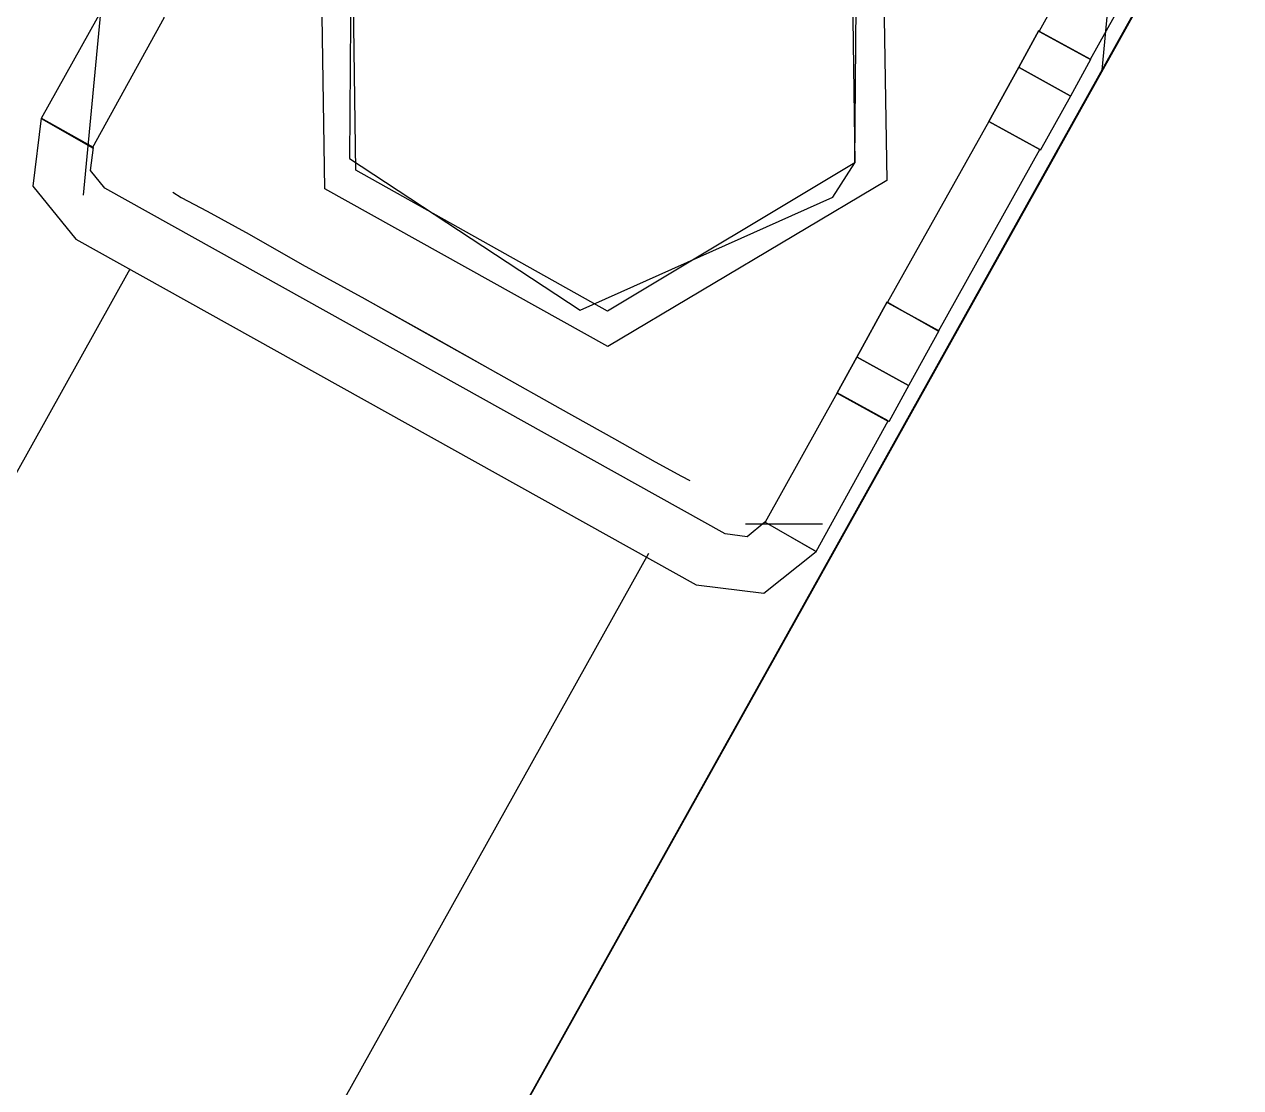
# Model space of a CAD drawing. Header units: metres. Extents: x 2.3 to 42.8, y 0.9 to 31.9.
# Drawn here: x 23.26467 to 23.28084, y 14.7687 to 14.78285 of the extents above; entities that cross this region are included whole.
import ezdxf

# ---------------------------------------------------------------- set-up
doc = ezdxf.new("R2010")
doc.units = ezdxf.units.M
doc.layers.add('PARETI_STRUTTURE', color=7, linetype='Continuous')

msp = doc.modelspace()

# ---------------------------------------------------------------- linework, layer by layer
at = {"layer": 'PARETI_STRUTTURE'}
for points in [[(23.276135, 14.78077), (23.272427, 14.778562), (23.268663, 14.780659), (23.268594, 14.784979), (23.272302, 14.787187), (23.276066, 14.78509)], [(23.269018, 14.784741), (23.26899, 14.781061), (23.272059, 14.779047), (23.27542, 14.780547), (23.275712, 14.781005), (23.27574, 14.784686), (23.27267, 14.786699), (23.269309, 14.785199)], [(23.275713, 14.781005), (23.272422, 14.779033), (23.269074, 14.780908), (23.269019, 14.784741), (23.27231, 14.786713), (23.275658, 14.784838)], [(23.280224, 14.784424), (23.188085, 14.619299)], [(23.280224, 14.784424), (23.188085, 14.619299)], [(23.266516, 14.784526), (23.266113, 14.78379), (23.265849, 14.783317), (23.264891, 14.781595), (23.265571, 14.781206), (23.26653, 14.782942), (23.265849, 14.783317), (23.266113, 14.78379)], [(23.279121, 14.78448), (23.278163, 14.782758), (23.278844, 14.782383), (23.279802, 14.784105)], [(23.278157, 14.782765), (23.277894, 14.782278), (23.277491, 14.781556), (23.277894, 14.782278)], [(23.278157, 14.782765), (23.277894, 14.782278), (23.277491, 14.781556), (23.277894, 14.782278)], [(23.278163, 14.782754), (23.278844, 14.782379)], [(23.278163, 14.782754), (23.278844, 14.782379)], [(23.277895, 14.782273), (23.278575, 14.781898)], [(23.277895, 14.782273), (23.278575, 14.781898)], [(23.278759, 14.781801), (23.188078, 14.619287)], [(23.278759, 14.781801), (23.188078, 14.619287)], [(23.264891, 14.781599), (23.26478, 14.780697), (23.265349, 14.779988), (23.273599, 14.775391), (23.274502, 14.77528), (23.275196, 14.775836), (23.274516, 14.776224), (23.27428, 14.77603), (23.273988, 14.776072), (23.265738, 14.780669), (23.265544, 14.780905), (23.265585, 14.781211)], [(23.277491, 14.781556), (23.276144, 14.779153), (23.276824, 14.778765), (23.278171, 14.781181)], [(23.27841, 14.78117), (23.188424, 14.619906)], [(23.27841, 14.78117), (23.188424, 14.619906)], [(23.276142, 14.779155), (23.275739, 14.778419), (23.275475, 14.777947), (23.274517, 14.776224), (23.275198, 14.775836), (23.276156, 14.777572), (23.275475, 14.777947), (23.275739, 14.778419)], [(23.276142, 14.779155), (23.275739, 14.778419), (23.275475, 14.777947), (23.275739, 14.778419)], [(23.276149, 14.779145), (23.27683, 14.77877)], [(23.276149, 14.779145), (23.27683, 14.77877)], [(23.275743, 14.778419), (23.276424, 14.778044)], [(23.275743, 14.778419), (23.276424, 14.778044)], [(23.275477, 14.777941), (23.276158, 14.777566)], [(23.275477, 14.777941), (23.276158, 14.777566)]]:
    msp.add_lwpolyline(points, close=True, dxfattribs=at)
for points in [[(23.266004, 14.786423), (23.265448, 14.780576)], [(23.188092, 14.619299), (23.280217, 14.784424), (23.280384, 14.784716), (23.280537, 14.784994), (23.280662, 14.785216), (23.280759, 14.785397), (23.280828, 14.785508), (23.280842, 14.785549)], [(23.278999, 14.78224), (23.279277, 14.78517)], [(23.277491, 14.781556), (23.277894, 14.782278), (23.278157, 14.782765)], [(23.277491, 14.781556), (23.277894, 14.782278), (23.278157, 14.782765)], [(23.277491, 14.781556), (23.277894, 14.782278), (23.278157, 14.782765)], [(23.277491, 14.781556), (23.277894, 14.782278), (23.278157, 14.782765)], [(23.277491, 14.781556), (23.277894, 14.782278), (23.278157, 14.782765)], [(23.277491, 14.781556), (23.277894, 14.782278), (23.278157, 14.782765)], [(23.277491, 14.781556), (23.277894, 14.782278), (23.278157, 14.782765)], [(23.277491, 14.781556), (23.277894, 14.782278), (23.278157, 14.782765)], [(23.277491, 14.781556), (23.277894, 14.782278), (23.278157, 14.782765)], [(23.277491, 14.781556), (23.277894, 14.782278), (23.278157, 14.782765)], [(23.277491, 14.781556), (23.277894, 14.782278), (23.278157, 14.782765)], [(23.277491, 14.781556), (23.277894, 14.782278), (23.278157, 14.782765)], [(23.277491, 14.781556), (23.277894, 14.782278), (23.278157, 14.782765)], [(23.277491, 14.781556), (23.277894, 14.782278), (23.278157, 14.782765)], [(23.277491, 14.781556), (23.277894, 14.782278), (23.278157, 14.782765)], [(23.277491, 14.781556), (23.277894, 14.782278), (23.278157, 14.782765)], [(23.277491, 14.781556), (23.277894, 14.782278), (23.278157, 14.782765)], [(23.277491, 14.781556), (23.277894, 14.782278), (23.278157, 14.782765)], [(23.277491, 14.781556), (23.277894, 14.782278), (23.278157, 14.782765)], [(23.277491, 14.781556), (23.277894, 14.782278), (23.278157, 14.782765)], [(23.277491, 14.781556), (23.277894, 14.782278), (23.278157, 14.782765)], [(23.277491, 14.781556), (23.277894, 14.782278), (23.278157, 14.782765)], [(23.277491, 14.781556), (23.277894, 14.782278), (23.278157, 14.782765)], [(23.277491, 14.781556), (23.277894, 14.782278), (23.278157, 14.782765)], [(23.277491, 14.781556), (23.277894, 14.782278), (23.278157, 14.782765)], [(23.277491, 14.781556), (23.277894, 14.782278), (23.278157, 14.782765)], [(23.277491, 14.781556), (23.277894, 14.782278), (23.278157, 14.782765)], [(23.277491, 14.781556), (23.277894, 14.782278), (23.278157, 14.782765)], [(23.277491, 14.781556), (23.277894, 14.782278), (23.278157, 14.782765)], [(23.277491, 14.781556), (23.277894, 14.782278), (23.278157, 14.782765)], [(23.277491, 14.781556), (23.277894, 14.782278), (23.278157, 14.782765)], [(23.277491, 14.781556), (23.277894, 14.782278), (23.278157, 14.782765)], [(23.277491, 14.781556), (23.277894, 14.782278), (23.278157, 14.782765)], [(23.277491, 14.781556), (23.277894, 14.782278), (23.278157, 14.782765)], [(23.277491, 14.781556), (23.277894, 14.782278), (23.278157, 14.782765)], [(23.277491, 14.781556), (23.277894, 14.782278), (23.278157, 14.782765)], [(23.277491, 14.781556), (23.277894, 14.782278), (23.278157, 14.782765)], [(23.277491, 14.781556), (23.277894, 14.782278), (23.278157, 14.782765)], [(23.277491, 14.781556), (23.277894, 14.782278), (23.278157, 14.782765)], [(23.277491, 14.781556), (23.277894, 14.782278), (23.278157, 14.782765)], [(23.277491, 14.781556), (23.277894, 14.782278), (23.278157, 14.782765)], [(23.277491, 14.781556), (23.277894, 14.782278), (23.278157, 14.782765)], [(23.277491, 14.781556), (23.277894, 14.782278), (23.278157, 14.782765)], [(23.277491, 14.781556), (23.277894, 14.782278), (23.278157, 14.782765)], [(23.277491, 14.781556), (23.277894, 14.782278), (23.278157, 14.782765)], [(23.277491, 14.781556), (23.277894, 14.782278), (23.278157, 14.782765)], [(23.277491, 14.781556), (23.277894, 14.782278), (23.278157, 14.782765)], [(23.277491, 14.781556), (23.277894, 14.782278), (23.278157, 14.782765)], [(23.277491, 14.781556), (23.277894, 14.782278), (23.278157, 14.782765)], [(23.277491, 14.781556), (23.277894, 14.782278), (23.278157, 14.782765)], [(23.278844, 14.782379), (23.278163, 14.782754)], [(23.278844, 14.782379), (23.278163, 14.782754)], [(23.278844, 14.782379), (23.278163, 14.782754)], [(23.278844, 14.782379), (23.278163, 14.782754)], [(23.278844, 14.782379), (23.278163, 14.782754)], [(23.278844, 14.782379), (23.278163, 14.782754)], [(23.278844, 14.782379), (23.278163, 14.782754)], [(23.278844, 14.782379), (23.278163, 14.782754)], [(23.278844, 14.782379), (23.278163, 14.782754)], [(23.278844, 14.782379), (23.278163, 14.782754)], [(23.278844, 14.782379), (23.278163, 14.782754)], [(23.278844, 14.782379), (23.278163, 14.782754)], [(23.278844, 14.782379), (23.278163, 14.782754)], [(23.278844, 14.782379), (23.278163, 14.782754)], [(23.278844, 14.782379), (23.278163, 14.782754)], [(23.278844, 14.782379), (23.278163, 14.782754)], [(23.278844, 14.782379), (23.278163, 14.782754)], [(23.278844, 14.782379), (23.278163, 14.782754)], [(23.278844, 14.782379), (23.278163, 14.782754)], [(23.278844, 14.782379), (23.278163, 14.782754)], [(23.278844, 14.782379), (23.278163, 14.782754)], [(23.278844, 14.782379), (23.278163, 14.782754)], [(23.278844, 14.782379), (23.278163, 14.782754)], [(23.278844, 14.782379), (23.278163, 14.782754)], [(23.278844, 14.782379), (23.278163, 14.782754)], [(23.278844, 14.782379), (23.278163, 14.782754)], [(23.278844, 14.782379), (23.278163, 14.782754)], [(23.278844, 14.782379), (23.278163, 14.782754)], [(23.278844, 14.782379), (23.278163, 14.782754)], [(23.278844, 14.782379), (23.278163, 14.782754)], [(23.278844, 14.782379), (23.278163, 14.782754)], [(23.278844, 14.782379), (23.278163, 14.782754)], [(23.278844, 14.782379), (23.278163, 14.782754)], [(23.278844, 14.782379), (23.278163, 14.782754)], [(23.278844, 14.782379), (23.278163, 14.782754)], [(23.278844, 14.782379), (23.278163, 14.782754)], [(23.278844, 14.782379), (23.278163, 14.782754)], [(23.278844, 14.782379), (23.278163, 14.782754)], [(23.278844, 14.782379), (23.278163, 14.782754)], [(23.278844, 14.782379), (23.278163, 14.782754)], [(23.278844, 14.782379), (23.278163, 14.782754)], [(23.278844, 14.782379), (23.278163, 14.782754)], [(23.278844, 14.782379), (23.278163, 14.782754)], [(23.278844, 14.782379), (23.278163, 14.782754)], [(23.278844, 14.782379), (23.278163, 14.782754)], [(23.278844, 14.782379), (23.278163, 14.782754)], [(23.278844, 14.782379), (23.278163, 14.782754)], [(23.278844, 14.782379), (23.278163, 14.782754)], [(23.278844, 14.782379), (23.278163, 14.782754)], [(23.278844, 14.782379), (23.278163, 14.782754)], [(23.278575, 14.781898), (23.277895, 14.782273)], [(23.278575, 14.781898), (23.277895, 14.782273)], [(23.278575, 14.781898), (23.277895, 14.782273)], [(23.278575, 14.781898), (23.277895, 14.782273)], [(23.278575, 14.781898), (23.277895, 14.782273)], [(23.278575, 14.781898), (23.277895, 14.782273)], [(23.278575, 14.781898), (23.277895, 14.782273)], [(23.278575, 14.781898), (23.277895, 14.782273)], [(23.278575, 14.781898), (23.277895, 14.782273)], [(23.278575, 14.781898), (23.277895, 14.782273)], [(23.278575, 14.781898), (23.277895, 14.782273)], [(23.278575, 14.781898), (23.277895, 14.782273)], [(23.278575, 14.781898), (23.277895, 14.782273)], [(23.278575, 14.781898), (23.277895, 14.782273)], [(23.278575, 14.781898), (23.277895, 14.782273)], [(23.278575, 14.781898), (23.277895, 14.782273)], [(23.278575, 14.781898), (23.277895, 14.782273)], [(23.278575, 14.781898), (23.277895, 14.782273)], [(23.278575, 14.781898), (23.277895, 14.782273)], [(23.278575, 14.781898), (23.277895, 14.782273)], [(23.278575, 14.781898), (23.277895, 14.782273)], [(23.278575, 14.781898), (23.277895, 14.782273)], [(23.278575, 14.781898), (23.277895, 14.782273)], [(23.278575, 14.781898), (23.277895, 14.782273)], [(23.278575, 14.781898), (23.277895, 14.782273)], [(23.278575, 14.781898), (23.277895, 14.782273)], [(23.278575, 14.781898), (23.277895, 14.782273)], [(23.278575, 14.781898), (23.277895, 14.782273)], [(23.278575, 14.781898), (23.277895, 14.782273)], [(23.278575, 14.781898), (23.277895, 14.782273)], [(23.278575, 14.781898), (23.277895, 14.782273)], [(23.278575, 14.781898), (23.277895, 14.782273)], [(23.278575, 14.781898), (23.277895, 14.782273)], [(23.278575, 14.781898), (23.277895, 14.782273)], [(23.278575, 14.781898), (23.277895, 14.782273)], [(23.278575, 14.781898), (23.277895, 14.782273)], [(23.278575, 14.781898), (23.277895, 14.782273)], [(23.278575, 14.781898), (23.277895, 14.782273)], [(23.278575, 14.781898), (23.277895, 14.782273)], [(23.278575, 14.781898), (23.277895, 14.782273)], [(23.278575, 14.781898), (23.277895, 14.782273)], [(23.278575, 14.781898), (23.277895, 14.782273)], [(23.278575, 14.781898), (23.277895, 14.782273)], [(23.278575, 14.781898), (23.277895, 14.782273)], [(23.278575, 14.781898), (23.277895, 14.782273)], [(23.278575, 14.781898), (23.277895, 14.782273)], [(23.278575, 14.781898), (23.277895, 14.782273)], [(23.278575, 14.781898), (23.277895, 14.782273)], [(23.278575, 14.781898), (23.277895, 14.782273)], [(23.278575, 14.781898), (23.277895, 14.782273)], [(23.278575, 14.781898), (23.277895, 14.782273)], [(23.278575, 14.781898), (23.277895, 14.782273)], [(23.278575, 14.781898), (23.277895, 14.782273)], [(23.278575, 14.781898), (23.277895, 14.782273)], [(23.278575, 14.781898), (23.277895, 14.782273)], [(23.278575, 14.781898), (23.277895, 14.782273)], [(23.278575, 14.781898), (23.277895, 14.782273)], [(23.278575, 14.781898), (23.277895, 14.782273)], [(23.278575, 14.781898), (23.277895, 14.782273)], [(23.278575, 14.781898), (23.277895, 14.782273)], [(23.278575, 14.781898), (23.277895, 14.782273)], [(23.278575, 14.781898), (23.277895, 14.782273)], [(23.278575, 14.781898), (23.277895, 14.782273)], [(23.278575, 14.781898), (23.277895, 14.782273)], [(23.278575, 14.781898), (23.277895, 14.782273)], [(23.278575, 14.781898), (23.277895, 14.782273)], [(23.278575, 14.781898), (23.277895, 14.782273)], [(23.278575, 14.781898), (23.277895, 14.782273)], [(23.278575, 14.781898), (23.277895, 14.782273)], [(23.278575, 14.781898), (23.277895, 14.782273)], [(23.278575, 14.781898), (23.277895, 14.782273)], [(23.278575, 14.781898), (23.277895, 14.782273)], [(23.278575, 14.781898), (23.277895, 14.782273)], [(23.278575, 14.781898), (23.277895, 14.782273)], [(23.278575, 14.781898), (23.277895, 14.782273)], [(23.278575, 14.781898), (23.277895, 14.782273)], [(23.278575, 14.781898), (23.277895, 14.782273)], [(23.278575, 14.781898), (23.277895, 14.782273)], [(23.278575, 14.781898), (23.277895, 14.782273)], [(23.278575, 14.781898), (23.277895, 14.782273)], [(23.278575, 14.781898), (23.277895, 14.782273)], [(23.278575, 14.781898), (23.277895, 14.782273)], [(23.278575, 14.781898), (23.277895, 14.782273)], [(23.278575, 14.781898), (23.277895, 14.782273)], [(23.278575, 14.781898), (23.277895, 14.782273)], [(23.278575, 14.781898), (23.277895, 14.782273)], [(23.278575, 14.781898), (23.277895, 14.782273)], [(23.278575, 14.781898), (23.277895, 14.782273)], [(23.278575, 14.781898), (23.277895, 14.782273)], [(23.278575, 14.781898), (23.277895, 14.782273)], [(23.278575, 14.781898), (23.277895, 14.782273)], [(23.278575, 14.781898), (23.277895, 14.782273)], [(23.278575, 14.781898), (23.277895, 14.782273)], [(23.278575, 14.781898), (23.277895, 14.782273)], [(23.278575, 14.781898), (23.277895, 14.782273)], [(23.278575, 14.781898), (23.277895, 14.782273)], [(23.278575, 14.781898), (23.277895, 14.782273)], [(23.278575, 14.781898), (23.277895, 14.782273)], [(23.278575, 14.781898), (23.277895, 14.782273)], [(23.278575, 14.781898), (23.277895, 14.782273)], [(23.278575, 14.781898), (23.277895, 14.782273)], [(23.278575, 14.781898), (23.277895, 14.782273)], [(23.278575, 14.781898), (23.277895, 14.782273)], [(23.278575, 14.781898), (23.277895, 14.782273)], [(23.278844, 14.782379), (23.27858, 14.781892), (23.278177, 14.78117)], [(23.278844, 14.782379), (23.27858, 14.781892), (23.278177, 14.78117)], [(23.278844, 14.782379), (23.27858, 14.781892), (23.278177, 14.78117)], [(23.278844, 14.782379), (23.27858, 14.781892), (23.278177, 14.78117)], [(23.278844, 14.782379), (23.27858, 14.781892), (23.278177, 14.78117)], [(23.278844, 14.782379), (23.27858, 14.781892), (23.278177, 14.78117)], [(23.278844, 14.782379), (23.27858, 14.781892), (23.278177, 14.78117)], [(23.278844, 14.782379), (23.27858, 14.781892), (23.278177, 14.78117)], [(23.278844, 14.782379), (23.27858, 14.781892), (23.278177, 14.78117)], [(23.278844, 14.782379), (23.27858, 14.781892), (23.278177, 14.78117)], [(23.278844, 14.782379), (23.27858, 14.781892), (23.278177, 14.78117)], [(23.278844, 14.782379), (23.27858, 14.781892), (23.278177, 14.78117)], [(23.278844, 14.782379), (23.27858, 14.781892), (23.278177, 14.78117)], [(23.278844, 14.782379), (23.27858, 14.781892), (23.278177, 14.78117)], [(23.278844, 14.782379), (23.27858, 14.781892), (23.278177, 14.78117)], [(23.278844, 14.782379), (23.27858, 14.781892), (23.278177, 14.78117)], [(23.278844, 14.782379), (23.27858, 14.781892), (23.278177, 14.78117)], [(23.278844, 14.782379), (23.27858, 14.781892), (23.278177, 14.78117)], [(23.278844, 14.782379), (23.27858, 14.781892), (23.278177, 14.78117)], [(23.278844, 14.782379), (23.27858, 14.781892), (23.278177, 14.78117)], [(23.278844, 14.782379), (23.27858, 14.781892), (23.278177, 14.78117)], [(23.278844, 14.782379), (23.27858, 14.781892), (23.278177, 14.78117)], [(23.278844, 14.782379), (23.27858, 14.781892), (23.278177, 14.78117)], [(23.278844, 14.782379), (23.27858, 14.781892), (23.278177, 14.78117)], [(23.278844, 14.782379), (23.27858, 14.781892), (23.278177, 14.78117)], [(23.278844, 14.782379), (23.27858, 14.781892), (23.278177, 14.78117)], [(23.278844, 14.782379), (23.27858, 14.781892), (23.278177, 14.78117)], [(23.278844, 14.782379), (23.27858, 14.781892), (23.278177, 14.78117)], [(23.278844, 14.782379), (23.27858, 14.781892), (23.278177, 14.78117)], [(23.278844, 14.782379), (23.27858, 14.781892), (23.278177, 14.78117)], [(23.278844, 14.782379), (23.27858, 14.781892), (23.278177, 14.78117)], [(23.278844, 14.782379), (23.27858, 14.781892), (23.278177, 14.78117)], [(23.278844, 14.782379), (23.27858, 14.781892), (23.278177, 14.78117)], [(23.278844, 14.782379), (23.27858, 14.781892), (23.278177, 14.78117)], [(23.278844, 14.782379), (23.27858, 14.781892), (23.278177, 14.78117)], [(23.278844, 14.782379), (23.27858, 14.781892), (23.278177, 14.78117)], [(23.278844, 14.782379), (23.27858, 14.781892), (23.278177, 14.78117)], [(23.278844, 14.782379), (23.27858, 14.781892), (23.278177, 14.78117)], [(23.278844, 14.782379), (23.27858, 14.781892), (23.278177, 14.78117)], [(23.278844, 14.782379), (23.27858, 14.781892), (23.278177, 14.78117)], [(23.278844, 14.782379), (23.27858, 14.781892), (23.278177, 14.78117)], [(23.278844, 14.782379), (23.27858, 14.781892), (23.278177, 14.78117)], [(23.278844, 14.782379), (23.27858, 14.781892), (23.278177, 14.78117)], [(23.278844, 14.782379), (23.27858, 14.781892), (23.278177, 14.78117)], [(23.278844, 14.782379), (23.27858, 14.781892), (23.278177, 14.78117)], [(23.278844, 14.782379), (23.27858, 14.781892), (23.278177, 14.78117)], [(23.278844, 14.782379), (23.27858, 14.781892), (23.278177, 14.78117)], [(23.278844, 14.782379), (23.27858, 14.781892), (23.278177, 14.78117)], [(23.278844, 14.782379), (23.27858, 14.781892), (23.278177, 14.78117)], [(23.278844, 14.782379), (23.27858, 14.781892), (23.278177, 14.78117)], [(23.278844, 14.782379), (23.27858, 14.781892), (23.278177, 14.78117)], [(23.278844, 14.782379), (23.27858, 14.781892), (23.278177, 14.78117)], [(23.278844, 14.782379), (23.27858, 14.781892), (23.278177, 14.78117)], [(23.278844, 14.782379), (23.27858, 14.781892), (23.278177, 14.78117)], [(23.188078, 14.619287), (23.278759, 14.781801)], [(23.277491, 14.781556), (23.278171, 14.781181)], [(23.277491, 14.781556), (23.278171, 14.781181)], [(23.277491, 14.781556), (23.278171, 14.781181)], [(23.277491, 14.781556), (23.278171, 14.781181)], [(23.277491, 14.781556), (23.278171, 14.781181)], [(23.277491, 14.781556), (23.278171, 14.781181)], [(23.277491, 14.781556), (23.278171, 14.781181)], [(23.277491, 14.781556), (23.278171, 14.781181)], [(23.277491, 14.781556), (23.278171, 14.781181)], [(23.277491, 14.781556), (23.278171, 14.781181)], [(23.277491, 14.781556), (23.278171, 14.781181)], [(23.277491, 14.781556), (23.278171, 14.781181)], [(23.277491, 14.781556), (23.278171, 14.781181)], [(23.277491, 14.781556), (23.278171, 14.781181)], [(23.277491, 14.781556), (23.278171, 14.781181)], [(23.277491, 14.781556), (23.278171, 14.781181)], [(23.277491, 14.781556), (23.278171, 14.781181)], [(23.277491, 14.781556), (23.278171, 14.781181)], [(23.277491, 14.781556), (23.278171, 14.781181)], [(23.277491, 14.781556), (23.278171, 14.781181)], [(23.277491, 14.781556), (23.278171, 14.781181)], [(23.277491, 14.781556), (23.278171, 14.781181)], [(23.277491, 14.781556), (23.278171, 14.781181)], [(23.277491, 14.781556), (23.278171, 14.781181)], [(23.277491, 14.781556), (23.278171, 14.781181)], [(23.277491, 14.781556), (23.278171, 14.781181)], [(23.277491, 14.781556), (23.278171, 14.781181)], [(23.277491, 14.781556), (23.278171, 14.781181)], [(23.277491, 14.781556), (23.278171, 14.781181)], [(23.277491, 14.781556), (23.278171, 14.781181)], [(23.277491, 14.781556), (23.278171, 14.781181)], [(23.277491, 14.781556), (23.278171, 14.781181)], [(23.277491, 14.781556), (23.278171, 14.781181)], [(23.277491, 14.781556), (23.278171, 14.781181)], [(23.277491, 14.781556), (23.278171, 14.781181)], [(23.277491, 14.781556), (23.278171, 14.781181)], [(23.277491, 14.781556), (23.278171, 14.781181)], [(23.277491, 14.781556), (23.278171, 14.781181)], [(23.277491, 14.781556), (23.278171, 14.781181)], [(23.277491, 14.781556), (23.278171, 14.781181)], [(23.277491, 14.781556), (23.278171, 14.781181)], [(23.277491, 14.781556), (23.278171, 14.781181)], [(23.277491, 14.781556), (23.278171, 14.781181)], [(23.277491, 14.781556), (23.278171, 14.781181)], [(23.277491, 14.781556), (23.278171, 14.781181)], [(23.277491, 14.781556), (23.278171, 14.781181)], [(23.277491, 14.781556), (23.278171, 14.781181)], [(23.277491, 14.781556), (23.278171, 14.781181)], [(23.277491, 14.781556), (23.278171, 14.781181)], [(23.277491, 14.781556), (23.278171, 14.781181)], [(23.277491, 14.781556), (23.278171, 14.781181)], [(23.277491, 14.781556), (23.278171, 14.781181)], [(23.277491, 14.781556), (23.278171, 14.781181)], [(23.277491, 14.781556), (23.278171, 14.781181)], [(23.188424, 14.619906), (23.27841, 14.78117)], [(23.26664, 14.780613), (23.266751, 14.780544), (23.267098, 14.780363), (23.267654, 14.780058), (23.268362, 14.779655), (23.269195, 14.779197), (23.270084, 14.778697), (23.270973, 14.778197), (23.271792, 14.777738), (23.272515, 14.777336), (23.273056, 14.77703), (23.273404, 14.776836), (23.273515, 14.77678)], [(23.266069, 14.77959), (23.183097, 14.630881)], [(23.270969, 14.778198), (23.27008, 14.778698), (23.269191, 14.779198)], [(23.275475, 14.777947), (23.275739, 14.778419), (23.276142, 14.779155)], [(23.275475, 14.777947), (23.275739, 14.778419), (23.276142, 14.779155)], [(23.275475, 14.777947), (23.275739, 14.778419), (23.276142, 14.779155)], [(23.275475, 14.777947), (23.275739, 14.778419), (23.276142, 14.779155)], [(23.275475, 14.777947), (23.275739, 14.778419), (23.276142, 14.779155)], [(23.275475, 14.777947), (23.275739, 14.778419), (23.276142, 14.779155)], [(23.275475, 14.777947), (23.275739, 14.778419), (23.276142, 14.779155)], [(23.275475, 14.777947), (23.275739, 14.778419), (23.276142, 14.779155)], [(23.275475, 14.777947), (23.275739, 14.778419), (23.276142, 14.779155)], [(23.275475, 14.777947), (23.275739, 14.778419), (23.276142, 14.779155)], [(23.275475, 14.777947), (23.275739, 14.778419), (23.276142, 14.779155)], [(23.275475, 14.777947), (23.275739, 14.778419), (23.276142, 14.779155)], [(23.275475, 14.777947), (23.275739, 14.778419), (23.276142, 14.779155)], [(23.275475, 14.777947), (23.275739, 14.778419), (23.276142, 14.779155)], [(23.275475, 14.777947), (23.275739, 14.778419), (23.276142, 14.779155)], [(23.275475, 14.777947), (23.275739, 14.778419), (23.276142, 14.779155)], [(23.275475, 14.777947), (23.275739, 14.778419), (23.276142, 14.779155)], [(23.275475, 14.777947), (23.275739, 14.778419), (23.276142, 14.779155)], [(23.275475, 14.777947), (23.275739, 14.778419), (23.276142, 14.779155)], [(23.275475, 14.777947), (23.275739, 14.778419), (23.276142, 14.779155)], [(23.275475, 14.777947), (23.275739, 14.778419), (23.276142, 14.779155)], [(23.275475, 14.777947), (23.275739, 14.778419), (23.276142, 14.779155)], [(23.275475, 14.777947), (23.275739, 14.778419), (23.276142, 14.779155)], [(23.275475, 14.777947), (23.275739, 14.778419), (23.276142, 14.779155)], [(23.275475, 14.777947), (23.275739, 14.778419), (23.276142, 14.779155)], [(23.275475, 14.777947), (23.275739, 14.778419), (23.276142, 14.779155)], [(23.275475, 14.777947), (23.275739, 14.778419), (23.276142, 14.779155)], [(23.275475, 14.777947), (23.275739, 14.778419), (23.276142, 14.779155)], [(23.275475, 14.777947), (23.275739, 14.778419), (23.276142, 14.779155)], [(23.275475, 14.777947), (23.275739, 14.778419), (23.276142, 14.779155)], [(23.275475, 14.777947), (23.275739, 14.778419), (23.276142, 14.779155)], [(23.275475, 14.777947), (23.275739, 14.778419), (23.276142, 14.779155)], [(23.275475, 14.777947), (23.275739, 14.778419), (23.276142, 14.779155)], [(23.275475, 14.777947), (23.275739, 14.778419), (23.276142, 14.779155)], [(23.275475, 14.777947), (23.275739, 14.778419), (23.276142, 14.779155)], [(23.275475, 14.777947), (23.275739, 14.778419), (23.276142, 14.779155)], [(23.275475, 14.777947), (23.275739, 14.778419), (23.276142, 14.779155)], [(23.275475, 14.777947), (23.275739, 14.778419), (23.276142, 14.779155)], [(23.275475, 14.777947), (23.275739, 14.778419), (23.276142, 14.779155)], [(23.275475, 14.777947), (23.275739, 14.778419), (23.276142, 14.779155)], [(23.275475, 14.777947), (23.275739, 14.778419), (23.276142, 14.779155)], [(23.275475, 14.777947), (23.275739, 14.778419), (23.276142, 14.779155)], [(23.275475, 14.777947), (23.275739, 14.778419), (23.276142, 14.779155)], [(23.275475, 14.777947), (23.275739, 14.778419), (23.276142, 14.779155)], [(23.275475, 14.777947), (23.275739, 14.778419), (23.276142, 14.779155)], [(23.275475, 14.777947), (23.275739, 14.778419), (23.276142, 14.779155)], [(23.275475, 14.777947), (23.275739, 14.778419), (23.276142, 14.779155)], [(23.275475, 14.777947), (23.275739, 14.778419), (23.276142, 14.779155)], [(23.275475, 14.777947), (23.275739, 14.778419), (23.276142, 14.779155)], [(23.275475, 14.777947), (23.275739, 14.778419), (23.276142, 14.779155)], [(23.27683, 14.77877), (23.276149, 14.779145)], [(23.27683, 14.77877), (23.276149, 14.779145)], [(23.27683, 14.77877), (23.276149, 14.779145)], [(23.27683, 14.77877), (23.276149, 14.779145)], [(23.27683, 14.77877), (23.276149, 14.779145)], [(23.27683, 14.77877), (23.276149, 14.779145)], [(23.27683, 14.77877), (23.276149, 14.779145)], [(23.27683, 14.77877), (23.276149, 14.779145)], [(23.27683, 14.77877), (23.276149, 14.779145)], [(23.27683, 14.77877), (23.276149, 14.779145)], [(23.27683, 14.77877), (23.276149, 14.779145)], [(23.27683, 14.77877), (23.276149, 14.779145)], [(23.27683, 14.77877), (23.276149, 14.779145)], [(23.27683, 14.77877), (23.276149, 14.779145)], [(23.27683, 14.77877), (23.276149, 14.779145)], [(23.27683, 14.77877), (23.276149, 14.779145)], [(23.27683, 14.77877), (23.276149, 14.779145)], [(23.27683, 14.77877), (23.276149, 14.779145)], [(23.27683, 14.77877), (23.276149, 14.779145)], [(23.27683, 14.77877), (23.276149, 14.779145)], [(23.27683, 14.77877), (23.276149, 14.779145)], [(23.27683, 14.77877), (23.276149, 14.779145)], [(23.27683, 14.77877), (23.276149, 14.779145)], [(23.27683, 14.77877), (23.276149, 14.779145)], [(23.27683, 14.77877), (23.276149, 14.779145)], [(23.27683, 14.77877), (23.276149, 14.779145)], [(23.27683, 14.77877), (23.276149, 14.779145)], [(23.27683, 14.77877), (23.276149, 14.779145)], [(23.27683, 14.77877), (23.276149, 14.779145)], [(23.27683, 14.77877), (23.276149, 14.779145)], [(23.27683, 14.77877), (23.276149, 14.779145)], [(23.27683, 14.77877), (23.276149, 14.779145)], [(23.27683, 14.77877), (23.276149, 14.779145)], [(23.27683, 14.77877), (23.276149, 14.779145)], [(23.27683, 14.77877), (23.276149, 14.779145)], [(23.27683, 14.77877), (23.276149, 14.779145)], [(23.27683, 14.77877), (23.276149, 14.779145)], [(23.27683, 14.77877), (23.276149, 14.779145)], [(23.27683, 14.77877), (23.276149, 14.779145)], [(23.27683, 14.77877), (23.276149, 14.779145)], [(23.27683, 14.77877), (23.276149, 14.779145)], [(23.27683, 14.77877), (23.276149, 14.779145)], [(23.27683, 14.77877), (23.276149, 14.779145)], [(23.27683, 14.77877), (23.276149, 14.779145)], [(23.27683, 14.77877), (23.276149, 14.779145)], [(23.27683, 14.77877), (23.276149, 14.779145)], [(23.27683, 14.77877), (23.276149, 14.779145)], [(23.27683, 14.77877), (23.276149, 14.779145)], [(23.27683, 14.77877), (23.276149, 14.779145)], [(23.27683, 14.77877), (23.276149, 14.779145)], [(23.27683, 14.77877), (23.276427, 14.778048), (23.276163, 14.777562)], [(23.27683, 14.77877), (23.276427, 14.778048), (23.276163, 14.777562)], [(23.27683, 14.77877), (23.276427, 14.778048), (23.276163, 14.777562)], [(23.27683, 14.77877), (23.276427, 14.778048), (23.276163, 14.777562)], [(23.27683, 14.77877), (23.276427, 14.778048), (23.276163, 14.777562)], [(23.27683, 14.77877), (23.276427, 14.778048), (23.276163, 14.777562)], [(23.27683, 14.77877), (23.276427, 14.778048), (23.276163, 14.777562)], [(23.27683, 14.77877), (23.276427, 14.778048), (23.276163, 14.777562)], [(23.27683, 14.77877), (23.276427, 14.778048), (23.276163, 14.777562)], [(23.27683, 14.77877), (23.276427, 14.778048), (23.276163, 14.777562)], [(23.27683, 14.77877), (23.276427, 14.778048), (23.276163, 14.777562)], [(23.27683, 14.77877), (23.276427, 14.778048), (23.276163, 14.777562)], [(23.27683, 14.77877), (23.276427, 14.778048), (23.276163, 14.777562)], [(23.27683, 14.77877), (23.276427, 14.778048), (23.276163, 14.777562)], [(23.27683, 14.77877), (23.276427, 14.778048), (23.276163, 14.777562)], [(23.27683, 14.77877), (23.276427, 14.778048), (23.276163, 14.777562)], [(23.27683, 14.77877), (23.276427, 14.778048), (23.276163, 14.777562)], [(23.27683, 14.77877), (23.276427, 14.778048), (23.276163, 14.777562)], [(23.27683, 14.77877), (23.276427, 14.778048), (23.276163, 14.777562)], [(23.27683, 14.77877), (23.276427, 14.778048), (23.276163, 14.777562)], [(23.27683, 14.77877), (23.276427, 14.778048), (23.276163, 14.777562)], [(23.27683, 14.77877), (23.276427, 14.778048), (23.276163, 14.777562)], [(23.27683, 14.77877), (23.276427, 14.778048), (23.276163, 14.777562)], [(23.27683, 14.77877), (23.276427, 14.778048), (23.276163, 14.777562)], [(23.27683, 14.77877), (23.276427, 14.778048), (23.276163, 14.777562)], [(23.27683, 14.77877), (23.276427, 14.778048), (23.276163, 14.777562)], [(23.27683, 14.77877), (23.276427, 14.778048), (23.276163, 14.777562)], [(23.27683, 14.77877), (23.276427, 14.778048), (23.276163, 14.777562)], [(23.27683, 14.77877), (23.276427, 14.778048), (23.276163, 14.777562)], [(23.27683, 14.77877), (23.276427, 14.778048), (23.276163, 14.777562)], [(23.27683, 14.77877), (23.276427, 14.778048), (23.276163, 14.777562)], [(23.27683, 14.77877), (23.276427, 14.778048), (23.276163, 14.777562)], [(23.27683, 14.77877), (23.276427, 14.778048), (23.276163, 14.777562)], [(23.27683, 14.77877), (23.276427, 14.778048), (23.276163, 14.777562)], [(23.27683, 14.77877), (23.276427, 14.778048), (23.276163, 14.777562)], [(23.27683, 14.77877), (23.276427, 14.778048), (23.276163, 14.777562)], [(23.27683, 14.77877), (23.276427, 14.778048), (23.276163, 14.777562)], [(23.27683, 14.77877), (23.276427, 14.778048), (23.276163, 14.777562)], [(23.27683, 14.77877), (23.276427, 14.778048), (23.276163, 14.777562)], [(23.27683, 14.77877), (23.276427, 14.778048), (23.276163, 14.777562)], [(23.27683, 14.77877), (23.276427, 14.778048), (23.276163, 14.777562)], [(23.27683, 14.77877), (23.276427, 14.778048), (23.276163, 14.777562)], [(23.27683, 14.77877), (23.276427, 14.778048), (23.276163, 14.777562)], [(23.27683, 14.77877), (23.276427, 14.778048), (23.276163, 14.777562)], [(23.27683, 14.77877), (23.276427, 14.778048), (23.276163, 14.777562)], [(23.27683, 14.77877), (23.276427, 14.778048), (23.276163, 14.777562)], [(23.27683, 14.77877), (23.276427, 14.778048), (23.276163, 14.777562)], [(23.27683, 14.77877), (23.276427, 14.778048), (23.276163, 14.777562)], [(23.27683, 14.77877), (23.276427, 14.778048), (23.276163, 14.777562)], [(23.27683, 14.77877), (23.276427, 14.778048), (23.276163, 14.777562)], [(23.27683, 14.77877), (23.276427, 14.778048), (23.276163, 14.777562)], [(23.27683, 14.77877), (23.276427, 14.778048), (23.276163, 14.777562)], [(23.27683, 14.77877), (23.276427, 14.778048), (23.276163, 14.777562)], [(23.27683, 14.77877), (23.276427, 14.778048), (23.276163, 14.777562)], [(23.276424, 14.778044), (23.275743, 14.778419)], [(23.276424, 14.778044), (23.275743, 14.778419)], [(23.276424, 14.778044), (23.275743, 14.778419)], [(23.276424, 14.778044), (23.275743, 14.778419)], [(23.276424, 14.778044), (23.275743, 14.778419)], [(23.276424, 14.778044), (23.275743, 14.778419)], [(23.276424, 14.778044), (23.275743, 14.778419)], [(23.276424, 14.778044), (23.275743, 14.778419)], [(23.276424, 14.778044), (23.275743, 14.778419)], [(23.276424, 14.778044), (23.275743, 14.778419)], [(23.276424, 14.778044), (23.275743, 14.778419)], [(23.276424, 14.778044), (23.275743, 14.778419)], [(23.276424, 14.778044), (23.275743, 14.778419)], [(23.276424, 14.778044), (23.275743, 14.778419)], [(23.276424, 14.778044), (23.275743, 14.778419)], [(23.276424, 14.778044), (23.275743, 14.778419)], [(23.276424, 14.778044), (23.275743, 14.778419)], [(23.276424, 14.778044), (23.275743, 14.778419)], [(23.276424, 14.778044), (23.275743, 14.778419)], [(23.276424, 14.778044), (23.275743, 14.778419)], [(23.276424, 14.778044), (23.275743, 14.778419)], [(23.276424, 14.778044), (23.275743, 14.778419)], [(23.276424, 14.778044), (23.275743, 14.778419)], [(23.276424, 14.778044), (23.275743, 14.778419)], [(23.276424, 14.778044), (23.275743, 14.778419)], [(23.276424, 14.778044), (23.275743, 14.778419)], [(23.276424, 14.778044), (23.275743, 14.778419)], [(23.276424, 14.778044), (23.275743, 14.778419)], [(23.276424, 14.778044), (23.275743, 14.778419)], [(23.276424, 14.778044), (23.275743, 14.778419)], [(23.276424, 14.778044), (23.275743, 14.778419)], [(23.276424, 14.778044), (23.275743, 14.778419)], [(23.276424, 14.778044), (23.275743, 14.778419)], [(23.276424, 14.778044), (23.275743, 14.778419)], [(23.276424, 14.778044), (23.275743, 14.778419)], [(23.276424, 14.778044), (23.275743, 14.778419)], [(23.276424, 14.778044), (23.275743, 14.778419)], [(23.276424, 14.778044), (23.275743, 14.778419)], [(23.276424, 14.778044), (23.275743, 14.778419)], [(23.276424, 14.778044), (23.275743, 14.778419)], [(23.276424, 14.778044), (23.275743, 14.778419)], [(23.276424, 14.778044), (23.275743, 14.778419)], [(23.276424, 14.778044), (23.275743, 14.778419)], [(23.276424, 14.778044), (23.275743, 14.778419)], [(23.276424, 14.778044), (23.275743, 14.778419)], [(23.276424, 14.778044), (23.275743, 14.778419)], [(23.276424, 14.778044), (23.275743, 14.778419)], [(23.276424, 14.778044), (23.275743, 14.778419)], [(23.276424, 14.778044), (23.275743, 14.778419)], [(23.276424, 14.778044), (23.275743, 14.778419)], [(23.276424, 14.778044), (23.275743, 14.778419)], [(23.276424, 14.778044), (23.275743, 14.778419)], [(23.276424, 14.778044), (23.275743, 14.778419)], [(23.276424, 14.778044), (23.275743, 14.778419)], [(23.276424, 14.778044), (23.275743, 14.778419)], [(23.276424, 14.778044), (23.275743, 14.778419)], [(23.276424, 14.778044), (23.275743, 14.778419)], [(23.276424, 14.778044), (23.275743, 14.778419)], [(23.276424, 14.778044), (23.275743, 14.778419)], [(23.276424, 14.778044), (23.275743, 14.778419)], [(23.276424, 14.778044), (23.275743, 14.778419)], [(23.276424, 14.778044), (23.275743, 14.778419)], [(23.276424, 14.778044), (23.275743, 14.778419)], [(23.276424, 14.778044), (23.275743, 14.778419)], [(23.276424, 14.778044), (23.275743, 14.778419)], [(23.276424, 14.778044), (23.275743, 14.778419)], [(23.276424, 14.778044), (23.275743, 14.778419)], [(23.276424, 14.778044), (23.275743, 14.778419)], [(23.276424, 14.778044), (23.275743, 14.778419)], [(23.276424, 14.778044), (23.275743, 14.778419)], [(23.276424, 14.778044), (23.275743, 14.778419)], [(23.276424, 14.778044), (23.275743, 14.778419)], [(23.276424, 14.778044), (23.275743, 14.778419)], [(23.276424, 14.778044), (23.275743, 14.778419)], [(23.276424, 14.778044), (23.275743, 14.778419)], [(23.276424, 14.778044), (23.275743, 14.778419)], [(23.276424, 14.778044), (23.275743, 14.778419)], [(23.276424, 14.778044), (23.275743, 14.778419)], [(23.276424, 14.778044), (23.275743, 14.778419)], [(23.276424, 14.778044), (23.275743, 14.778419)], [(23.276424, 14.778044), (23.275743, 14.778419)], [(23.276424, 14.778044), (23.275743, 14.778419)], [(23.276424, 14.778044), (23.275743, 14.778419)], [(23.276424, 14.778044), (23.275743, 14.778419)], [(23.276424, 14.778044), (23.275743, 14.778419)], [(23.276424, 14.778044), (23.275743, 14.778419)], [(23.276424, 14.778044), (23.275743, 14.778419)], [(23.276424, 14.778044), (23.275743, 14.778419)], [(23.276424, 14.778044), (23.275743, 14.778419)], [(23.276424, 14.778044), (23.275743, 14.778419)], [(23.276424, 14.778044), (23.275743, 14.778419)], [(23.276424, 14.778044), (23.275743, 14.778419)], [(23.276424, 14.778044), (23.275743, 14.778419)], [(23.276424, 14.778044), (23.275743, 14.778419)], [(23.276424, 14.778044), (23.275743, 14.778419)], [(23.276424, 14.778044), (23.275743, 14.778419)], [(23.276424, 14.778044), (23.275743, 14.778419)], [(23.276424, 14.778044), (23.275743, 14.778419)], [(23.276424, 14.778044), (23.275743, 14.778419)], [(23.276424, 14.778044), (23.275743, 14.778419)], [(23.276424, 14.778044), (23.275743, 14.778419)], [(23.276424, 14.778044), (23.275743, 14.778419)], [(23.276424, 14.778044), (23.275743, 14.778419)], [(23.276424, 14.778044), (23.275743, 14.778419)], [(23.276158, 14.777566), (23.275477, 14.777941)], [(23.276158, 14.777566), (23.275477, 14.777941)], [(23.276158, 14.777566), (23.275477, 14.777941)], [(23.276158, 14.777566), (23.275477, 14.777941)], [(23.276158, 14.777566), (23.275477, 14.777941)], [(23.276158, 14.777566), (23.275477, 14.777941)], [(23.276158, 14.777566), (23.275477, 14.777941)], [(23.276158, 14.777566), (23.275477, 14.777941)], [(23.276158, 14.777566), (23.275477, 14.777941)], [(23.276158, 14.777566), (23.275477, 14.777941)], [(23.276158, 14.777566), (23.275477, 14.777941)], [(23.276158, 14.777566), (23.275477, 14.777941)], [(23.276158, 14.777566), (23.275477, 14.777941)], [(23.276158, 14.777566), (23.275477, 14.777941)], [(23.276158, 14.777566), (23.275477, 14.777941)], [(23.276158, 14.777566), (23.275477, 14.777941)], [(23.276158, 14.777566), (23.275477, 14.777941)], [(23.276158, 14.777566), (23.275477, 14.777941)], [(23.276158, 14.777566), (23.275477, 14.777941)], [(23.276158, 14.777566), (23.275477, 14.777941)], [(23.276158, 14.777566), (23.275477, 14.777941)], [(23.276158, 14.777566), (23.275477, 14.777941)], [(23.276158, 14.777566), (23.275477, 14.777941)], [(23.276158, 14.777566), (23.275477, 14.777941)], [(23.276158, 14.777566), (23.275477, 14.777941)], [(23.276158, 14.777566), (23.275477, 14.777941)], [(23.276158, 14.777566), (23.275477, 14.777941)], [(23.276158, 14.777566), (23.275477, 14.777941)], [(23.276158, 14.777566), (23.275477, 14.777941)], [(23.276158, 14.777566), (23.275477, 14.777941)], [(23.276158, 14.777566), (23.275477, 14.777941)], [(23.276158, 14.777566), (23.275477, 14.777941)], [(23.276158, 14.777566), (23.275477, 14.777941)], [(23.276158, 14.777566), (23.275477, 14.777941)], [(23.276158, 14.777566), (23.275477, 14.777941)], [(23.276158, 14.777566), (23.275477, 14.777941)], [(23.276158, 14.777566), (23.275477, 14.777941)], [(23.276158, 14.777566), (23.275477, 14.777941)], [(23.276158, 14.777566), (23.275477, 14.777941)], [(23.276158, 14.777566), (23.275477, 14.777941)], [(23.276158, 14.777566), (23.275477, 14.777941)], [(23.276158, 14.777566), (23.275477, 14.777941)], [(23.276158, 14.777566), (23.275477, 14.777941)], [(23.276158, 14.777566), (23.275477, 14.777941)], [(23.276158, 14.777566), (23.275477, 14.777941)], [(23.276158, 14.777566), (23.275477, 14.777941)], [(23.276158, 14.777566), (23.275477, 14.777941)], [(23.276158, 14.777566), (23.275477, 14.777941)], [(23.276158, 14.777566), (23.275477, 14.777941)], [(23.276158, 14.777566), (23.275477, 14.777941)], [(23.274255, 14.776202), (23.275282, 14.776202)], [(23.189959, 14.627022), (23.272973, 14.775813)]]:
    msp.add_lwpolyline(points, dxfattribs=at)

doc.saveas('drawing.dxf')
